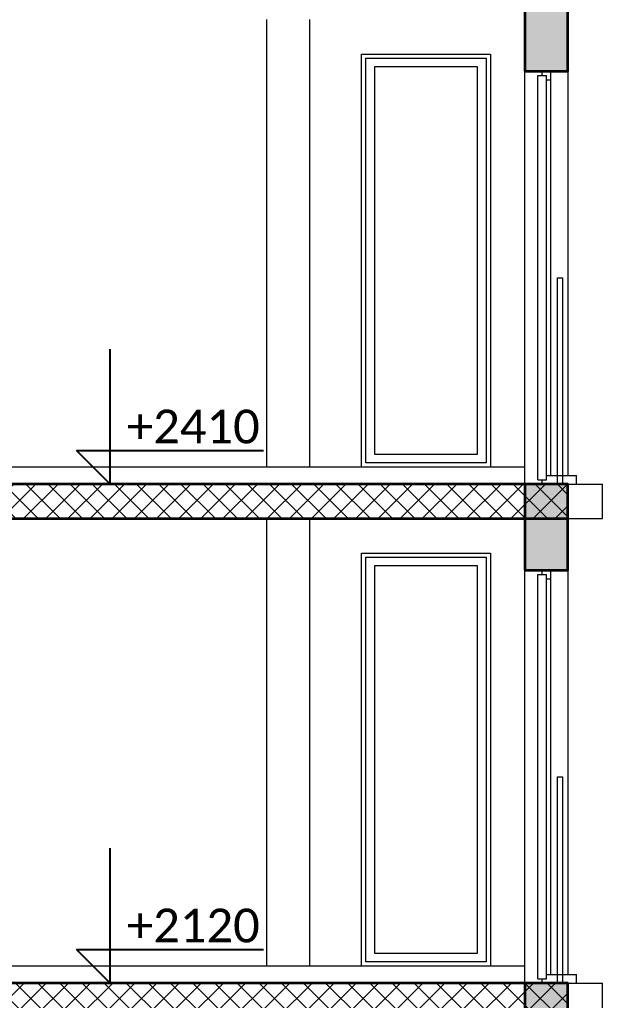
# Model space of a CAD drawing. Header units: millimetres. Extents: x -310 to 171125, y -3027 to 55843.
# Drawn here: x 135899 to 139285, y 29396 to 35096 of the extents above; entities that cross this region are included whole.
import ezdxf

# ---------------------------------------------------------------- set-up
doc = ezdxf.new("R2010")
doc.units = ezdxf.units.MM
doc.header["$MEASUREMENT"] = 0
doc.set_wipeout_variables(frame=1)
doc.linetypes.add('Wipeout_Contour', pattern=[1000, 0, -1000])
doc.layers.add('Dimensioning - General', color=7, linetype='Continuous')
doc.layers.add('Structural - Bearing', color=7, linetype='Continuous')
for name, color, linetype, lineweight, true_color in [('Dimensioning - General_Pen_No__5', 7, 'Continuous', 25, 0x40a5ff), ('Structural - Bearing_Pen_No__61', 7, 'Continuous', 20, 0x6a6a6a), ('Structural - Bearing_Pen_No__82', 7, 'Continuous', 20, 0xaaaaaa)]:
    doc.layers.add(name, color=color, linetype=linetype, lineweight=lineweight, true_color=true_color)
for name, color, linetype, lineweight in [('Structural - Bearing_Pen_No__1', 7, 'Continuous', 13), ('Structural - Bearing_Pen_No__101', 252, 'Continuous', 13), ('Structural - Bearing_Pen_No__7', 7, 'Continuous', 35)]:
    doc.layers.add(name, color=color, linetype=linetype, lineweight=lineweight)
doc.styles.add('GENERATED_STYLE_6', font='calibril.ttf')
pattern_1 = [(45, (0, 0), (-64.346715, 64.346715), []), (135, (0, 0), (64.346715, 64.346715), [])]

# ---------------------------------------------------------------- blocks, each defined once
blk = doc.blocks.new('Dimension_9', base_point=(136425, 29495.6))
at = {"layer": 'Dimensioning - General_Pen_No__5', "color": 161, "linetype": 'Continuous', "lineweight": 25, "true_color": 0x40a5ff}
for p, q in [((136425, 29495.6), (136425, 30279.6)), ((136425, 29495.6), (136229, 29691.6)), ((136229, 29691.6), (136425, 29691.6)), ((136425, 29691.6), (137315.4, 29691.6))]:
    blk.add_line(p, q, dxfattribs=at)
at = {"layer": 'Dimensioning - General_Pen_No__5', "color": 161, "lineweight": 25, "true_color": 0x40a5ff, "insert": (136523, 29730.8), "char_height": 196, "attachment_point": 7, "style": 'GENERATED_STYLE_6'}
blk.add_mtext('\\A1;{\\pql;\\fCalibri Light|b0|i0|c0|p34;+2120}', dxfattribs=at)
blk = doc.blocks.new('Dimension_10', base_point=(136425, 32395.6))
at = {"layer": 'Dimensioning - General_Pen_No__5', "color": 161, "linetype": 'Continuous', "lineweight": 25, "true_color": 0x40a5ff}
for p, q in [((136425, 32395.6), (136425, 33179.6)), ((136425, 32395.6), (136229, 32591.6)), ((136229, 32591.6), (136425, 32591.6)), ((136425, 32591.6), (137315.4, 32591.6))]:
    blk.add_line(p, q, dxfattribs=at)
at = {"layer": 'Dimensioning - General_Pen_No__5', "color": 161, "lineweight": 25, "true_color": 0x40a5ff, "insert": (136523, 32630.8), "char_height": 196, "attachment_point": 7, "style": 'GENERATED_STYLE_6'}
blk.add_mtext('\\A1;{\\pql;\\fCalibri Light|b0|i0|c0|p34;+2410}', dxfattribs=at)

msp = doc.modelspace()

# ---------------------------------------------------------------- wipeouts: each hides what was drawn before it
at = {"color": 254, "linetype": 'Wipeout_Contour', "lineweight": 0, "ltscale": 559630.930082}
msp.add_wipeout([(134205.2, 32395.6), (137335.2, 32395.6), (137335.2, 35095.6), (134205.2, 35095.6)], dxfattribs=at).dxf.layer = 'Structural - Bearing'
at = {"color": 254, "linetype": 'Wipeout_Contour', "lineweight": 0, "ltscale": 567836.868677}
msp.add_wipeout([(137910.2, 32545.6), (137910.2, 34845.6), (137885.2, 34845.6), (137885.2, 32545.6)], dxfattribs=at).dxf.layer = 'Structural - Bearing'
at = {"color": 254, "linetype": 'Wipeout_Contour', "lineweight": 0, "ltscale": 570654.324451}
msp.add_wipeout([(138610.2, 34845.6), (138610.2, 32545.6), (138635.2, 32545.6), (138635.2, 34845.6)], dxfattribs=at).dxf.layer = 'Structural - Bearing'
at = {"color": 254, "linetype": 'Wipeout_Contour', "lineweight": 0, "ltscale": 571920.657623}
msp.add_wipeout([(138960.2, 34745.6), (138960.2, 32445.6), (138985.2, 32445.6), (138985.2, 34745.6)], dxfattribs=at).dxf.layer = 'Structural - Bearing'
at = {"color": 254, "linetype": 'Wipeout_Contour', "lineweight": 0, "ltscale": 571531.810161}
msp.add_wipeout([(139085.2, 32195.6), (139285.2, 32195.6), (139285.2, 32395.6), (139085.2, 32395.6)], dxfattribs=at).dxf.layer = 'Structural - Bearing'
at = {"color": 254, "linetype": 'Wipeout_Contour', "lineweight": 0, "ltscale": 556946.725979}
msp.add_wipeout([(134205.2, 29495.6), (137335.2, 29495.6), (137335.2, 32195.6), (134205.2, 32195.6)], dxfattribs=at).dxf.layer = 'Structural - Bearing'
at = {"color": 254, "linetype": 'Wipeout_Contour', "lineweight": 0, "ltscale": 565195.98787}
msp.add_wipeout([(137910.2, 29645.6), (137910.2, 31945.6), (137885.2, 31945.6), (137885.2, 29645.6)], dxfattribs=at).dxf.layer = 'Structural - Bearing'
at = {"color": 254, "linetype": 'Wipeout_Contour', "lineweight": 0, "ltscale": 568026.541227}
msp.add_wipeout([(138610.2, 31945.6), (138610.2, 29645.6), (138635.2, 29645.6), (138635.2, 31945.6)], dxfattribs=at).dxf.layer = 'Structural - Bearing'
at = {"color": 254, "linetype": 'Wipeout_Contour', "lineweight": 0, "ltscale": 569306.868786}
msp.add_wipeout([(138960.2, 31845.6), (138960.2, 29545.6), (138985.2, 29545.6), (138985.2, 31845.6)], dxfattribs=at).dxf.layer = 'Structural - Bearing'
at = {"color": 254, "linetype": 'Wipeout_Contour', "lineweight": 0, "ltscale": 569022.089203}
msp.add_wipeout([(139085.2, 29295.6), (139285.2, 29295.6), (139285.2, 29495.6), (139085.2, 29495.6)], dxfattribs=at).dxf.layer = 'Structural - Bearing'

# ---------------------------------------------------------------- next in the draw order: linework, layer by layer
at = {"layer": 'Structural - Bearing_Pen_No__1', "color": 7, "linetype": 'Continuous', "lineweight": 13}
for p, q in [((139135.2, 32395.6), (139135.2, 32445.6)), ((138985.2, 32395.6), (139135.2, 32395.6)), ((139135.2, 29495.6), (139135.2, 29545.6)), ((138985.2, 29495.6), (139135.2, 29495.6))]:
    msp.add_line(p, q, dxfattribs=at)
at = {"layer": 'Structural - Bearing_Pen_No__82', "color": 253, "linetype": 'Continuous', "lineweight": 20, "true_color": 0xaaaaaa}
for p, q in [((139135.2, 32395.6), (139285.2, 32395.6)), ((139285.2, 32195.6), (139285.2, 32395.6)), ((139085.2, 32195.6), (139285.2, 32195.6)), ((139135.2, 29495.6), (139285.2, 29495.6)), ((139285.2, 29295.6), (139285.2, 29495.6))]:
    msp.add_line(p, q, dxfattribs=at)

# ---------------------------------------------------------------- next in the draw order: wipeouts: each hides what was drawn before it
at = {"color": 254, "linetype": 'Wipeout_Contour', "lineweight": 0, "ltscale": 1140705.965943942}
msp.add_wipeout([(137910.2, 34845.6), (137910.2, 34870.6), (138610.2, 34870.6), (138610.2, 34845.6), (138635.2, 34845.6), (138635.2, 34895.6), (137885.2, 34895.6), (137885.2, 34845.6)], dxfattribs=at).dxf.layer = 'Structural - Bearing'
at = {"color": 254, "linetype": 'Wipeout_Contour', "lineweight": 0, "ltscale": 572187.917418}
msp.add_wipeout([(138985.2, 34795.6), (138985.2, 32445.6), (139085.2, 32445.6), (139085.2, 34795.6)], dxfattribs=at).dxf.layer = 'Structural - Bearing'
at = {"color": 254, "linetype": 'Wipeout_Contour', "lineweight": 0, "ltscale": 1136278.747812859}
msp.add_wipeout([(137910.2, 32520.6), (137910.2, 32545.6), (137885.2, 32545.6), (137885.2, 32495.6), (138635.2, 32495.6), (138635.2, 32545.6), (138610.2, 32545.6), (138610.2, 32520.6)], dxfattribs=at).dxf.layer = 'Structural - Bearing'
at = {"color": 254, "linetype": 'Wipeout_Contour', "lineweight": 0, "ltscale": 1135256.210329128}
msp.add_wipeout([(137910.2, 31945.6), (137910.2, 31970.6), (138610.2, 31970.6), (138610.2, 31945.6), (138635.2, 31945.6), (138635.2, 31995.6), (137885.2, 31995.6), (137885.2, 31945.6)], dxfattribs=at).dxf.layer = 'Structural - Bearing'
at = {"color": 254, "linetype": 'Wipeout_Contour', "lineweight": 0, "ltscale": 569573.325229}
msp.add_wipeout([(139085.2, 31895.6), (138985.2, 31895.6), (138985.2, 29545.6), (139085.2, 29545.6)], dxfattribs=at).dxf.layer = 'Structural - Bearing'
at = {"color": 254, "linetype": 'Wipeout_Contour', "lineweight": 0, "ltscale": 1131191.206882553}
msp.add_wipeout([(137910.2, 29620.6), (137910.2, 29645.6), (137885.2, 29645.6), (137885.2, 29595.6), (138635.2, 29595.6), (138635.2, 29645.6), (138610.2, 29645.6), (138610.2, 29620.6)], dxfattribs=at).dxf.layer = 'Structural - Bearing'

# ---------------------------------------------------------------- next in the draw order: linework, layer by layer
at = {"layer": 'Structural - Bearing_Pen_No__1', "color": 7, "linetype": 'Continuous', "lineweight": 13}
for p, q in [((139085.2, 34795.6), (139085.2, 35095.6)), ((138985.2, 34745.6), (138985.2, 34795.6)), ((138985.2, 32445.6), (139135.2, 32445.6)), ((139085.2, 31895.6), (139085.2, 32195.6)), ((138985.2, 31845.6), (138985.2, 31895.6)), ((138985.2, 29545.6), (139135.2, 29545.6))]:
    msp.add_line(p, q, dxfattribs=at)
for points in [[(139023.5, 32395.6), (139023.5, 33595.6), (139053.5, 33595.6), (139053.5, 32395.6)], [(139023.5, 29495.6), (139023.5, 30695.6), (139053.5, 30695.6), (139053.5, 29495.6)]]:
    msp.add_lwpolyline(points, dxfattribs=at)
at = {"layer": 'Structural - Bearing_Pen_No__82', "color": 253, "linetype": 'Continuous', "lineweight": 20, "true_color": 0xaaaaaa}
for p, q in [((139085.2, 34795.6), (139085.2, 32445.6)), ((138985.2, 32445.6), (138985.2, 34745.6)), ((139085.2, 31895.6), (139085.2, 29545.6)), ((138985.2, 29545.6), (138985.2, 31845.6))]:
    msp.add_line(p, q, dxfattribs=at)

# ---------------------------------------------------------------- next in the draw order: wipeouts: each hides what was drawn before it
at = {"color": 254, "linetype": 'Wipeout_Contour', "lineweight": 0, "ltscale": 567981.823213}
msp.add_wipeout([(137910.2, 32570.6), (137960.2, 32570.6), (137960.2, 34820.6), (137910.2, 34820.6)], dxfattribs=at).dxf.layer = 'Structural - Bearing'
at = {"color": 254, "linetype": 'Wipeout_Contour', "lineweight": 0, "ltscale": 570507.82108}
msp.add_wipeout([(138560.2, 32570.6), (138610.2, 32570.6), (138610.2, 34820.6), (138560.2, 34820.6)], dxfattribs=at).dxf.layer = 'Structural - Bearing'
at = {"color": 254, "linetype": 'Wipeout_Contour', "lineweight": 0, "ltscale": 565341.612279}
msp.add_wipeout([(137910.2, 29670.6), (137960.2, 29670.6), (137960.2, 31920.6), (137910.2, 31920.6)], dxfattribs=at).dxf.layer = 'Structural - Bearing'
at = {"color": 254, "linetype": 'Wipeout_Contour', "lineweight": 0, "ltscale": 567879.352931}
msp.add_wipeout([(138560.2, 29670.6), (138610.2, 29670.6), (138610.2, 31920.6), (138560.2, 31920.6)], dxfattribs=at).dxf.layer = 'Structural - Bearing'

# ---------------------------------------------------------------- next in the draw order: wipeouts: each hides what was drawn before it
at = {"color": 254, "linetype": 'Wipeout_Contour', "lineweight": 0, "ltscale": 855489.671744}
msp.add_wipeout([(138610.2, 34870.6), (137910.2, 34870.6), (137910.2, 34820.6), (137960.2, 34820.6), (138560.2, 34820.6), (138610.2, 34820.6)], dxfattribs=at).dxf.layer = 'Structural - Bearing'
at = {"color": 254, "linetype": 'Wipeout_Contour', "lineweight": 0, "ltscale": 852246.32662}
msp.add_wipeout([(137910.2, 32520.6), (138610.2, 32520.6), (138610.2, 32570.6), (138560.2, 32570.6), (137960.2, 32570.6), (137910.2, 32570.6)], dxfattribs=at).dxf.layer = 'Structural - Bearing'
at = {"color": 254, "linetype": 'Wipeout_Contour', "lineweight": 0, "ltscale": 851405.493933}
msp.add_wipeout([(138610.2, 31970.6), (137910.2, 31970.6), (137910.2, 31920.6), (137960.2, 31920.6), (138560.2, 31920.6), (138610.2, 31920.6)], dxfattribs=at).dxf.layer = 'Structural - Bearing'
at = {"color": 254, "linetype": 'Wipeout_Contour', "lineweight": 0, "ltscale": 848427.504421}
msp.add_wipeout([(137910.2, 29620.6), (138610.2, 29620.6), (138610.2, 29670.6), (138560.2, 29670.6), (137960.2, 29670.6), (137910.2, 29670.6)], dxfattribs=at).dxf.layer = 'Structural - Bearing'

# ---------------------------------------------------------------- next in the draw order: wipeouts: each hides what was drawn before it
at = {"color": 254, "linetype": 'Wipeout_Contour', "lineweight": 0, "ltscale": 569244.808444}
msp.add_wipeout([(138560.2, 32570.6), (138560.2, 34820.6), (137960.2, 34820.6), (137960.2, 32570.6)], dxfattribs=at).dxf.layer = 'Structural - Bearing'
at = {"color": 254, "linetype": 'Wipeout_Contour', "lineweight": 0, "ltscale": 566610.470927}
msp.add_wipeout([(138560.2, 29670.6), (138560.2, 31920.6), (137960.2, 31920.6), (137960.2, 29670.6)], dxfattribs=at).dxf.layer = 'Structural - Bearing'

# ---------------------------------------------------------------- next in the draw order: wipeouts: each hides what was drawn before it
at = {"color": 254, "linetype": 'Wipeout_Contour', "lineweight": 0, "ltscale": 1137772.056747283}
msp.add_wipeout([(137335.2, 32395.6), (137885.2, 32395.6), (137885.2, 34795.6), (138635.2, 34795.6), (138635.2, 32395.6), (138835.2, 32395.6), (138835.2, 35095.6), (137335.2, 35095.6)], dxfattribs=at).dxf.layer = 'Structural - Bearing'
at = {"color": 254, "linetype": 'Wipeout_Contour', "lineweight": 0, "ltscale": 1132504.163760674}
msp.add_wipeout([(137335.2, 29495.6), (137885.2, 29495.6), (137885.2, 31895.6), (138635.2, 31895.6), (138635.2, 29495.6), (138835.2, 29495.6), (138835.2, 32195.6), (137335.2, 32195.6)], dxfattribs=at).dxf.layer = 'Structural - Bearing'

# ---------------------------------------------------------------- next in the draw order: linework, layer by layer
at = {"layer": 'Structural - Bearing_Pen_No__1', "color": 7, "linetype": 'Continuous', "lineweight": 13}
msp.add_line((124335.2, 32195.6), (139085.2, 32195.6), dxfattribs=at)
at = {"layer": 'Structural - Bearing_Pen_No__82', "color": 253, "linetype": 'Continuous', "lineweight": 20, "true_color": 0xaaaaaa}
for p, q in [((137335.2, 32495.6), (137335.2, 35095.6)), ((137585.2, 32495.6), (137585.2, 35095.6)), ((137885.2, 34895.6), (138635.2, 34895.6)), ((137885.2, 32495.6), (137885.2, 34895.6)), ((138635.2, 34895.6), (138635.2, 32495.6)), ((137910.2, 34820.6), (137910.2, 34870.6)), ((137910.2, 34870.6), (138610.2, 34870.6)), ((138610.2, 34870.6), (138610.2, 34820.6)), ((137910.2, 32570.6), (137910.2, 34820.6)), ((137960.2, 34820.6), (137960.2, 32570.6)), ((138560.2, 34820.6), (137960.2, 34820.6)), ((138560.2, 32570.6), (138560.2, 34820.6)), ((138610.2, 34820.6), (138610.2, 32570.6)), ((137910.2, 32520.6), (137910.2, 32570.6)), ((137960.2, 32570.6), (138560.2, 32570.6)), ((138610.2, 32570.6), (138610.2, 32520.6)), ((138610.2, 32520.6), (137910.2, 32520.6)), ((137335.2, 29595.6), (137335.2, 32195.6)), ((137585.2, 29595.6), (137585.2, 32195.6)), ((137885.2, 31995.6), (138635.2, 31995.6)), ((137885.2, 29595.6), (137885.2, 31995.6)), ((138635.2, 31995.6), (138635.2, 29595.6)), ((137910.2, 31920.6), (137910.2, 31970.6)), ((137910.2, 31970.6), (138610.2, 31970.6)), ((137910.2, 29670.6), (137910.2, 31920.6)), ((137960.2, 31920.6), (137960.2, 29670.6)), ((138560.2, 31920.6), (137960.2, 31920.6)), ((138560.2, 29670.6), (138560.2, 31920.6)), ((138610.2, 31970.6), (138610.2, 31920.6)), ((138610.2, 31920.6), (138610.2, 29670.6)), ((137910.2, 29620.6), (137910.2, 29670.6)), ((137960.2, 29670.6), (138560.2, 29670.6)), ((138610.2, 29670.6), (138610.2, 29620.6)), ((138610.2, 29620.6), (137910.2, 29620.6))]:
    msp.add_line(p, q, dxfattribs=at)

# ---------------------------------------------------------------- next in the draw order: block references
at = {"layer": 'Dimensioning - General', "color": 161, "linetype": 'Continuous', "lineweight": 25, "true_color": 0x40a5ff}
for name, p in [('Dimension_10', (136425, 32395.6)), ('Dimension_9', (136425, 29495.6))]:
    msp.add_blockref(name, p, dxfattribs=at)

# ---------------------------------------------------------------- next in the draw order: wipeouts: each hides what was drawn before it
at = {"color": 254, "linetype": 'Wipeout_Contour', "lineweight": 0, "ltscale": 1143307.622508594}
msp.add_wipeout([(138835.2, 34795.6), (138835.2, 32395.6), (138935.2, 32395.6), (138935.2, 32420.6), (138910.2, 32420.6), (138910.2, 34770.6), (138935.2, 34770.6), (138935.2, 34795.6)], dxfattribs=at).dxf.layer = 'Structural - Bearing'
at = {"color": 254, "linetype": 'Wipeout_Contour', "lineweight": 0, "ltscale": 1138077.61461352}
msp.add_wipeout([(138835.2, 29495.6), (138935.2, 29495.6), (138935.2, 29520.6), (138910.2, 29520.6), (138910.2, 31870.6), (138935.2, 31870.6), (138935.2, 31895.6), (138835.2, 31895.6)], dxfattribs=at).dxf.layer = 'Structural - Bearing'

# ---------------------------------------------------------------- next in the draw order: hatches: boundary and pattern name
at = {"layer": 'Structural - Bearing_Pen_No__1', "linetype": 'Continuous', "lineweight": 13}
h = msp.add_hatch(dxfattribs=at)
h.set_pattern_fill('CONCRETE_BLOCK', style=0, pattern_type=2)
h.set_pattern_definition(pattern_1)
h.paths.add_polyline_path([(139085.2, 32195.6), (139085.2, 32395.6), (123882.8, 32395.6), (123882.8, 32195.6)])
h = msp.add_hatch(dxfattribs=at)
h.set_pattern_fill('CONCRETE_BLOCK', style=0, pattern_type=2)
h.set_pattern_definition(pattern_1)
h.paths.add_polyline_path([(139085.2, 29295.6), (139085.2, 29495.6), (123882.8, 29495.6), (123882.8, 29295.6)])
at = {"layer": 'Structural - Bearing_Pen_No__101', "linetype": 'Continuous', "lineweight": 13}
for points in [[(138835.2, 34795.6), (139085.2, 34795.6), (139085.2, 35295.6), (138835.2, 35295.6)], [(138835.2, 31895.6), (139085.2, 31895.6), (139085.2, 32395.6), (138835.2, 32395.6)], [(138835.2, 28995.6), (139085.2, 28995.6), (139085.2, 29495.6), (138835.2, 29495.6)]]:
    msp.add_hatch(color=252, dxfattribs=at).paths.add_polyline_path(points)

# ---------------------------------------------------------------- next in the draw order: linework, layer by layer
at = {"layer": 'Structural - Bearing_Pen_No__1', "color": 7, "linetype": 'Continuous', "lineweight": 13}
for p, q in [((138835.2, 34795.6), (138835.2, 35295.6)), ((138835.2, 34795.6), (139085.2, 34795.6)), ((138910.2, 34770.6), (138960.2, 34770.6)), ((138910.2, 34720.6), (138910.2, 34770.6)), ((138935.2, 34795.6), (138985.2, 34795.6)), ((138935.2, 34770.6), (138935.2, 34795.6)), ((138935.2, 34770.6), (138960.2, 34770.6)), ((138960.2, 34720.6), (138960.2, 34770.6)), ((138960.2, 34745.6), (138960.2, 34770.6)), ((138910.2, 32470.6), (138910.2, 34720.6)), ((138960.2, 34745.6), (138985.2, 34745.6)), ((138960.2, 32470.6), (138960.2, 34720.6)), ((138910.2, 32420.6), (138910.2, 32470.6)), ((138960.2, 32420.6), (138960.2, 32470.6)), ((138960.2, 32420.6), (138960.2, 32445.6)), ((138960.2, 32445.6), (138985.2, 32445.6)), ((134205.2, 32395.6), (138835.2, 32395.6)), ((138835.2, 31895.6), (138835.2, 32395.6)), ((138910.2, 32420.6), (138960.2, 32420.6)), ((138935.2, 32420.6), (138960.2, 32420.6)), ((138935.2, 32395.6), (138935.2, 32420.6)), ((138935.2, 32395.6), (138985.2, 32395.6)), ((138835.2, 31895.6), (139085.2, 31895.6)), ((138910.2, 31870.6), (138960.2, 31870.6)), ((138910.2, 31820.6), (138910.2, 31870.6)), ((138935.2, 31895.6), (138985.2, 31895.6)), ((138935.2, 31870.6), (138935.2, 31895.6)), ((138935.2, 31870.6), (138960.2, 31870.6)), ((138960.2, 31820.6), (138960.2, 31870.6)), ((138960.2, 31845.6), (138960.2, 31870.6)), ((138910.2, 29570.6), (138910.2, 31820.6)), ((138960.2, 31845.6), (138985.2, 31845.6)), ((138960.2, 29570.6), (138960.2, 31820.6)), ((138910.2, 29520.6), (138910.2, 29570.6)), ((138960.2, 29520.6), (138960.2, 29570.6)), ((138960.2, 29520.6), (138960.2, 29545.6)), ((138960.2, 29545.6), (138985.2, 29545.6)), ((134205.2, 29495.6), (138835.2, 29495.6)), ((138835.2, 28995.6), (138835.2, 29495.6)), ((138910.2, 29520.6), (138960.2, 29520.6)), ((138935.2, 29520.6), (138960.2, 29520.6)), ((138935.2, 29495.6), (138935.2, 29520.6)), ((138935.2, 29495.6), (138985.2, 29495.6))]:
    msp.add_line(p, q, dxfattribs=at)
at = {"layer": 'Structural - Bearing_Pen_No__61', "color": 251, "linetype": 'Continuous', "lineweight": 20, "true_color": 0x6a6a6a}
for points in [[(134205.2, 32495.6), (138835.2, 32495.6)], [(134205.2, 29595.6), (138835.2, 29595.6)]]:
    msp.add_lwpolyline(points, dxfattribs=at)
at = {"layer": 'Structural - Bearing_Pen_No__7', "color": 7, "linetype": 'Continuous', "lineweight": 35, "flags": 128}
for points in [[(138835.2, 34795.6), (139085.2, 34795.6), (139085.2, 35295.6), (138835.2, 35295.6)], [(139085.2, 32195.6), (139085.2, 32395.6), (123882.8, 32395.6), (123882.8, 32195.6)], [(138835.2, 31895.6), (139085.2, 31895.6), (139085.2, 32395.6), (138835.2, 32395.6)], [(139085.2, 29295.6), (139085.2, 29495.6), (123882.8, 29495.6), (123882.8, 29295.6)], [(138835.2, 28995.6), (139085.2, 28995.6), (139085.2, 29495.6), (138835.2, 29495.6)]]:
    msp.add_lwpolyline(points, close=True, dxfattribs=at)
at = {"layer": 'Structural - Bearing_Pen_No__82', "color": 253, "linetype": 'Continuous', "lineweight": 20, "true_color": 0xaaaaaa}
for p, q in [((138835.2, 32395.6), (138835.2, 34795.6)), ((138835.2, 29495.6), (138835.2, 31895.6))]:
    msp.add_line(p, q, dxfattribs=at)

doc.saveas('drawing.dxf')
